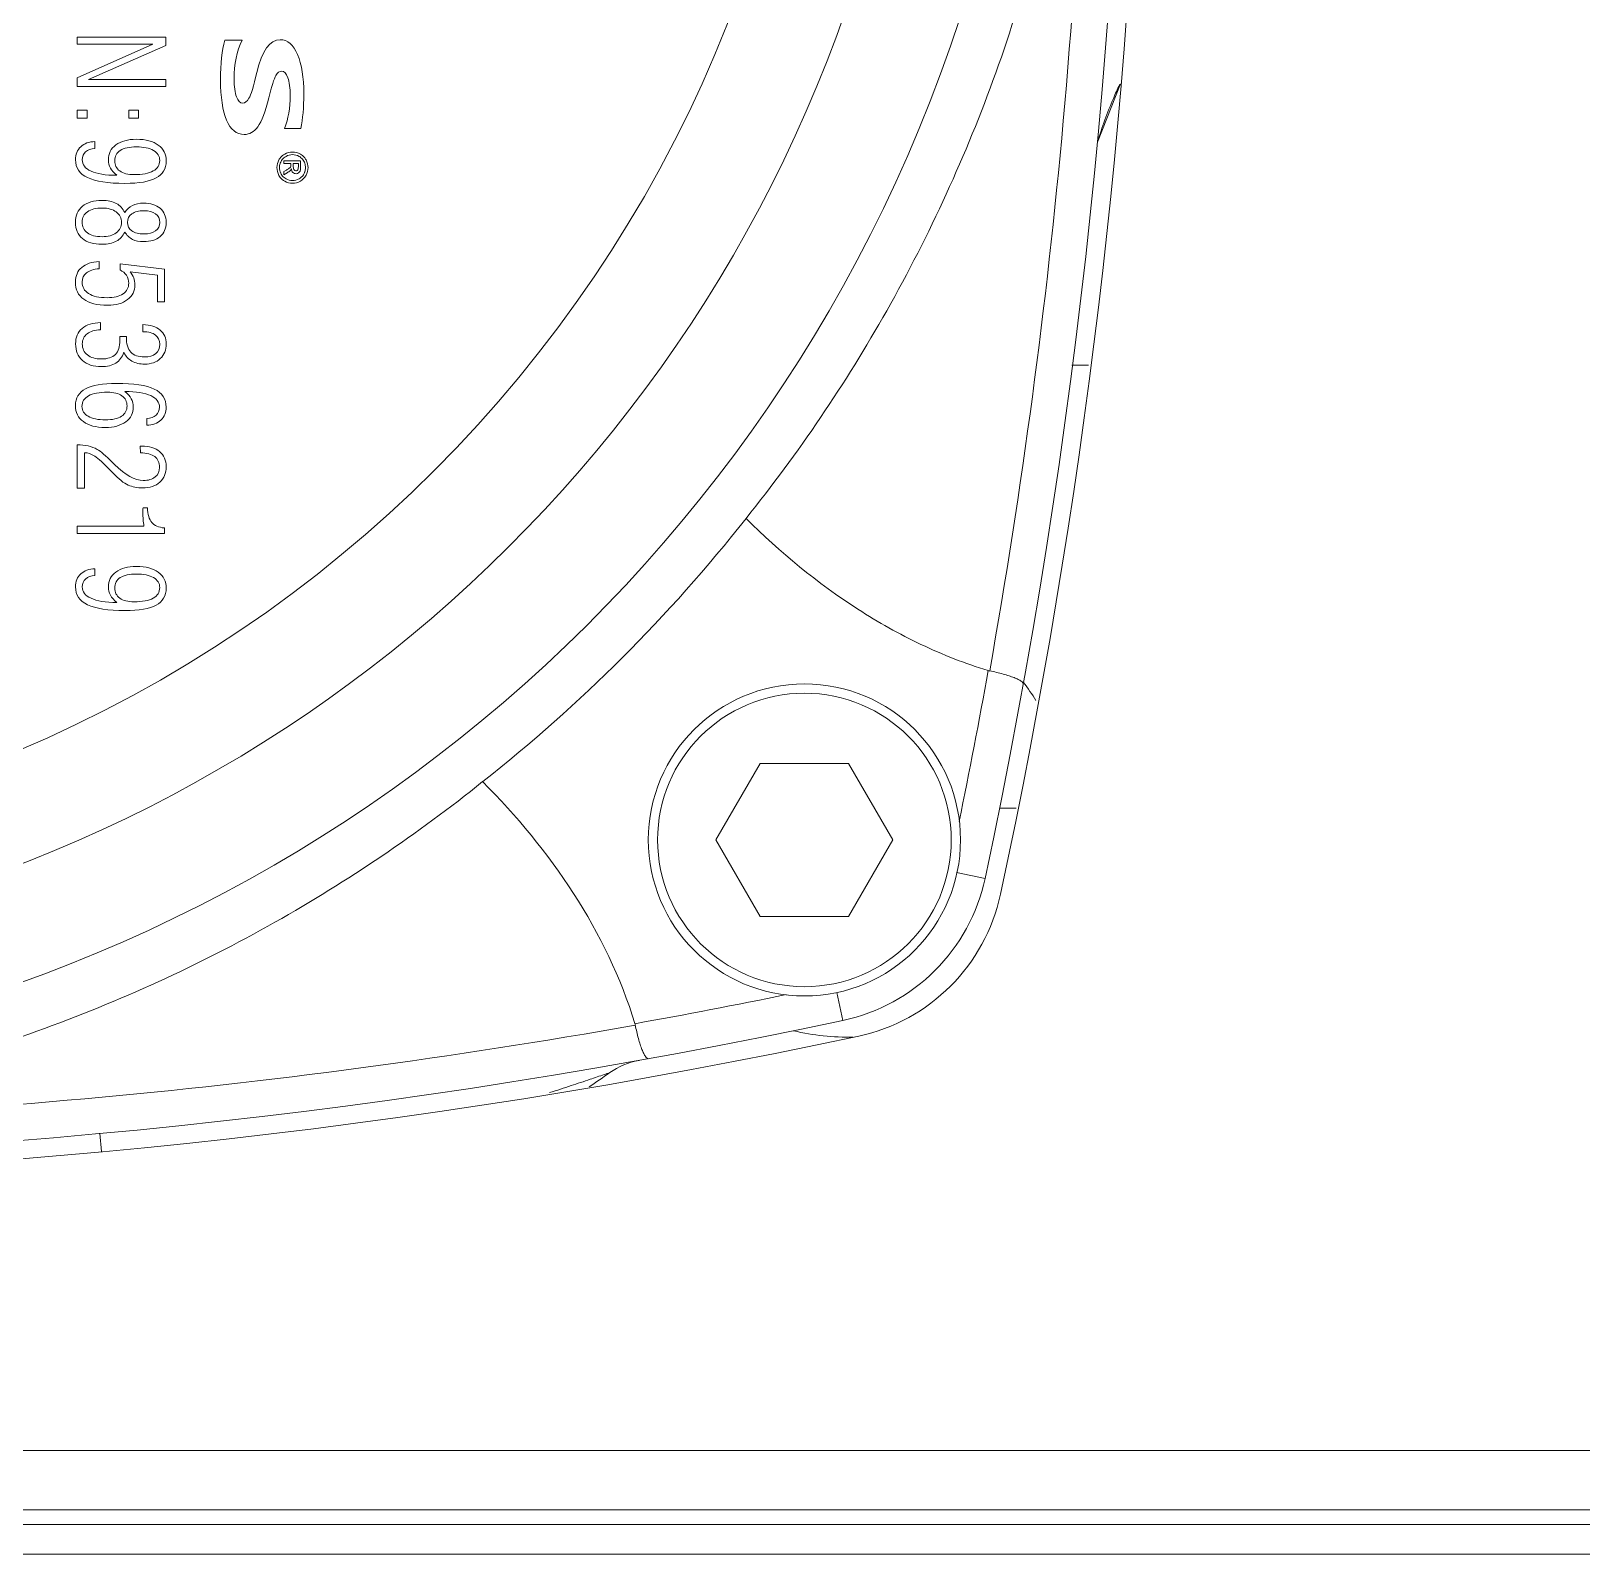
# Model space of a CAD drawing. Header units: millimetres. Extents: x 206 to 1899, y -454 to 296.
# Drawn here: x 628.843 to 631.467, y 49.663 to 52.241 of the extents above; entities that cross this region are included whole.
import ezdxf

# ---------------------------------------------------------------- set-up
doc = ezdxf.new("R2010")
doc.units = ezdxf.units.MM
doc.layers.add('细实线', color=7, linetype='Continuous', lineweight=15)

msp = doc.modelspace()

# ---------------------------------------------------------------- linework, layer by layer
at = {"layer": '细实线', "linetype": 'Continuous', "lineweight": 9}
for p, q in [((628.9211, 52.2304), (628.9211, 52.2185)), ((629.0709, 52.2304), (628.9211, 52.2304)), ((629.0709, 52.2161), (629.0709, 52.2304)), ((629.2002, 52.2253), (629.171, 52.2253)), ((628.9211, 52.2185), (629.0493, 52.2185)), ((628.9211, 52.1617), (629.0493, 52.2185)), ((629.0709, 52.2161), (628.9402, 52.159)), ((628.9211, 52.1617), (628.9211, 52.1471)), ((628.9211, 52.1471), (629.0709, 52.1471)), ((629.0709, 52.159), (628.9402, 52.159)), ((629.0709, 52.1471), (629.0709, 52.159)), ((630.6474, 52.0526), (630.6862, 52.1512)), ((630.6853, 52.1511), (630.6847, 52.15)), ((630.6862, 52.1507), (630.6855, 52.1496)), ((628.9211, 52.1067), (628.9211, 52.0935)), ((628.9378, 52.1067), (628.9211, 52.1067)), ((628.9211, 52.0935), (628.9378, 52.0935)), ((628.9378, 52.0935), (628.9378, 52.1067)), ((629.0082, 52.1067), (629.0082, 52.0935)), ((629.0249, 52.1067), (629.0082, 52.1067)), ((629.0082, 52.0935), (629.0249, 52.0935)), ((629.0249, 52.0935), (629.0249, 52.1067)), ((629.272, 52.0761), (629.2993, 52.0761)), ((628.9511, 52.0421), (628.9511, 52.0537)), ((629.2707, 52.0212), (629.2707, 52.0166)), ((629.2991, 52.0212), (629.2707, 52.0212)), ((629.2707, 52.0166), (629.2828, 52.0166)), ((629.2828, 52.0166), (629.2828, 52.0139)), ((629.2867, 52.011), (629.2867, 52.0166)), ((629.2867, 52.0166), (629.2953, 52.0166)), ((629.2953, 52.0166), (629.2953, 52.0114)), ((629.2991, 52.0114), (629.2991, 52.0212)), ((629.2707, 52.0029), (629.2752, 52.0054)), ((629.2707, 52.0029), (629.2707, 51.9973)), ((629.2763, 52.0008), (629.2707, 51.9973)), ((628.9581, 51.8385), (628.9581, 51.8505)), ((628.9935, 51.8469), (628.9935, 51.8364)), ((628.9935, 51.8469), (629.0687, 51.8379)), ((629.0571, 51.8276), (629.0108, 51.8334)), ((629.0687, 51.7823), (629.0687, 51.8379)), ((629.0571, 51.8276), (629.0571, 51.7823)), ((629.0571, 51.7823), (629.0687, 51.7823)), ((628.9607, 51.7352), (628.9607, 51.7472)), ((629.0323, 51.7438), (629.0323, 51.7318)), ((629.0042, 51.7237), (628.9932, 51.7237)), ((629.0042, 51.7229), (629.0042, 51.7237)), ((630.6042, 51.6752), (630.6321, 51.6752)), ((629.0388, 51.5851), (629.0388, 51.5734)), ((628.9211, 51.5404), (628.9211, 51.467)), ((628.9334, 51.467), (628.9334, 51.527)), ((629.0278, 51.5382), (629.0279, 51.5268)), ((629.0301, 51.5382), (629.0278, 51.5382)), ((628.9806, 51.5107), (628.9844, 51.507)), ((628.9211, 51.467), (628.9334, 51.467)), ((629.04, 51.4337), (629.0324, 51.4337)), ((629.034, 51.4025), (628.9211, 51.4024)), ((628.9211, 51.4024), (628.9211, 51.3901)), ((628.9211, 51.3901), (629.0687, 51.3901)), ((629.0687, 51.3901), (629.0687, 51.3996)), ((628.9511, 51.319), (628.9511, 51.3306)), ((630.0766, 51.0011), (630.0017, 50.8715)), ((630.0766, 51.0011), (630.2263, 51.0011)), ((630.3012, 50.8715), (630.2263, 51.0011)), ((630.5099, 50.9252), (630.4817, 50.9252)), ((630.0017, 50.8715), (630.0766, 50.7418)), ((630.2263, 50.7418), (630.3012, 50.8715)), ((630.4571, 50.8064), (630.4091, 50.8166)), ((630.2263, 50.7418), (630.0766, 50.7418)), ((630.2165, 50.5658), (630.2064, 50.6134)), ((628.9621, 50.3439), (628.9592, 50.3745)), ((637.0102, 49.8377), (622.5789, 49.8377)), ((622.5289, 49.7377), (637.0602, 49.7377)), ((622.5039, 49.7127), (637.0852, 49.7127)), ((593.6477, 49.6627), (668.7977, 49.6627))]:
    msp.add_line(p, q, dxfattribs=at)
for centre, radius in [((627.9602, 53.0627), 2.2138), ((630.1515, 50.8715), 0.2641), ((630.1515, 50.8715), 0.2484)]:
    msp.add_circle(centre, radius, dxfattribs=at)
for centre, radius, start, end in [((619.8556, 53.0627), 10.839, 347.985, 12.015), ((627.9602, 53.0627), 2.5816, 132.7355, 47.2645), ((627.9602, 53.0627), 2.3942, 132.7355, 47.2645), ((619.8556, 53.0627), 10.8702, 347.875, 9.09745), ((629.2852, 52.01), 0.0217, 142.9435, 151.0128), ((629.2886, 52.011), 0.0255, 204.3236, 208.93), ((629.2397, 52.0683), 0.0722, 299.4314, 300.7296), ((629.2352, 52.0656), 0.0767, 302.3738, 303.6029), ((629.2918, 52.0064), 0.00691, 316.2979, 328.743), ((629.2869, 52.0081), 0.0199, 309.8877, 317.7442), ((629.2869, 52.008), 0.0199, 317.7612, 322.4429), ((629.2862, 52.0086), 0.0208, 322.5003, 331.9102), ((629.2816, 52.0112), 0.0261, 331.6288, 336.959), ((629.2834, 52.0104), 0.024, 336.9878, 340.6875), ((629.0316, 51.5393), 0.0719, 259.6793, 270.077), ((629.1807, 51.4252), 0.1485, 184.3841, 188.8235), ((627.9602, 53.0627), 2.6629, 308.2048, 321.7952), ((619.8556, 53.0627), 10.7765, 348.43609, 349.82034), ((630.4696, 51.1817), 0.0247, 252.9753, 259.2591), ((630.2227, 50.9127), 0.375, 31.2618, 36.9721), ((630.1515, 50.8715), 0.3125, 282.015, 347.985), ((630.1778, 50.8451), 0.3125, 282.125, 347.875), ((627.9602, 61.1673), 10.7765, 280.17966, 281.56528), ((627.9602, 61.1673), 10.839, 257.985, 282.015), ((629.8412, 50.5533), 0.0247, 10.7422, 17.0259), ((630.2227, 50.9127), 0.375, 256.2101, 271.7659), ((627.9602, 61.1673), 10.8702, 257.875, 282.125), ((629.8939, 50.3752), 0.125, 100.1583, 124.9825), ((627.9602, 53.1386), 3.2478, 304.2313, 304.9825)]:
    msp.add_arc(centre, radius, start, end, dxfattribs=at)
for points, knots in [([(630.465, 54.968), (630.5197, 54.6596), (630.6046, 54.0262), (630.648, 53.0627), (630.6046, 52.0992), (630.5197, 51.4658), (630.465, 51.1575)], [0, 0, 0, 0, 0.245354, 0.500004, 0.754655, 1, 1, 1, 1]), ([(630.6308, 53.0627), (630.6308, 52.9105), (630.6044, 52.6067), (630.4884, 52.1688), (630.3043, 51.7668), (630.1413, 51.5261), (630.0527, 51.4158)], [0, 0, 0, 0, 0.257052, 0.511781, 0.761073, 1, 1, 1, 1]), ([(630.6847, 52.15), (630.6811, 52.1423), (630.6668, 52.1107), (630.6551, 52.078), (630.6474, 52.053)], [0, 0, 0, 0, 0.245391, 1, 1, 1, 1]), ([(629.0534, 51.7262), (629.0485, 51.7299), (629.0416, 51.7318), (629.0325, 51.7318), (629.0323, 51.7318)], [0, 0, 0, 0, 0.978096, 1, 1, 1, 1]), ([(630.0527, 51.4158), (630.1104, 51.3585), (630.2053, 51.2799), (630.3474, 51.2), (630.4235, 51.1701), (630.4624, 51.1581)], [0, 0, 0, 0, 0.499734, 0.749889, 1, 1, 1, 1]), ([(630.5217, 51.1349), (630.5219, 51.1358), (630.521, 51.138), (630.5178, 51.1406), (630.5127, 51.1435), (630.5059, 51.1465), (630.4974, 51.1495), (630.4837, 51.1536), (630.4727, 51.1561), (630.465, 51.1575)], [0, 0, 0, 0, 0.040433, 0.103914, 0.196159, 0.316638, 0.462256, 0.628595, 1, 1, 1, 1]), ([(626.3133, 50.9702), (626.4236, 50.8816), (626.6643, 50.7186), (627.0662, 50.5346), (627.5042, 50.4185), (627.9601, 50.3789), (628.4161, 50.4185), (628.8541, 50.5346), (629.2561, 50.7186), (629.4968, 50.8816), (629.6071, 50.9702)], [0, 0, 0, 0, 0.119453, 0.244093, 0.371466, 0.499989, 0.628515, 0.755891, 0.880538, 1, 1, 1, 1]), ([(629.8648, 50.5605), (629.841, 50.6382), (629.7689, 50.7866), (629.6644, 50.9125), (629.6071, 50.9702)], [0, 0, 0, 0, 0.499717, 1, 1, 1, 1]), ([(629.8654, 50.5579), (629.5571, 50.5032), (628.9236, 50.4183), (627.9602, 50.3749), (626.9967, 50.4183), (626.3633, 50.5032), (626.0549, 50.5579)], [0, 0, 0, 0, 0.245354, 0.500004, 0.754655, 1, 1, 1, 1]), ([(629.8654, 50.5579), (629.8669, 50.5502), (629.8693, 50.5393), (629.8734, 50.5256), (629.8764, 50.517), (629.8794, 50.5102), (629.8823, 50.5052), (629.8849, 50.502), (629.8871, 50.501), (629.888, 50.5012)], [0, 0, 0, 0, 0.371411, 0.537743, 0.683356, 0.803833, 0.896081, 0.959565, 1, 1, 1, 1]), ([(629.7204, 50.4437), (629.7326, 50.4476), (629.7555, 50.4551), (629.7862, 50.4654), (629.808, 50.4727), (629.819, 50.4766), (629.8222, 50.4776)], [0, 0, 0, 0, 0.357298, 0.672595, 0.906774, 1, 1, 1, 1])]:
    msp.add_open_spline(points, degree=3, knots=knots, dxfattribs=at)
for points in [[(629.1635, 52.1585), (629.1635, 52.1857), (629.166, 52.2079), (629.171, 52.2253)], [(629.2002, 52.2253), (629.1911, 52.2062), (629.1866, 52.1845), (629.1866, 52.1602)], [(629.225, 52.1707), (629.234, 52.2077), (629.2472, 52.2262), (629.2644, 52.2262)], [(629.2644, 52.2262), (629.2771, 52.2262), (629.287, 52.2178), (629.294, 52.201)], [(629.294, 52.201), (629.301, 52.1842), (629.3045, 52.162), (629.3045, 52.1344)], [(629.2669, 52.173), (629.2634, 52.173), (629.2601, 52.1704), (629.2572, 52.1653)], [(629.2774, 52.1618), (629.2748, 52.1692), (629.2713, 52.173), (629.2669, 52.173)], [(629.1738, 52.0899), (629.1669, 52.106), (629.1635, 52.1289), (629.1635, 52.1585)], [(629.1866, 52.1602), (629.1866, 52.1465), (629.1879, 52.1362), (629.1906, 52.1292)], [(629.2116, 52.1271), (629.2149, 52.1325), (629.2194, 52.1471), (629.225, 52.1707)], [(629.2572, 52.1653), (629.2542, 52.1602), (629.2502, 52.1476), (629.2452, 52.1275)], [(629.2814, 52.1319), (629.2814, 52.1444), (629.28, 52.1543), (629.2774, 52.1618)], [(629.1906, 52.1292), (629.1934, 52.1223), (629.1968, 52.1188), (629.2012, 52.1188)], [(629.2012, 52.1188), (629.2049, 52.1188), (629.2083, 52.1215), (629.2116, 52.1271)], [(629.2452, 52.1275), (629.2393, 52.1039), (629.2332, 52.0878), (629.2267, 52.0789)], [(629.272, 52.0761), (629.2782, 52.092), (629.2814, 52.1106), (629.2814, 52.1319)], [(629.3045, 52.1344), (629.3045, 52.1113), (629.3028, 52.0919), (629.2993, 52.0761)], [(629.2037, 52.0657), (629.1906, 52.0657), (629.1806, 52.0738), (629.1738, 52.0899)], [(629.2267, 52.0789), (629.2203, 52.0701), (629.2126, 52.0657), (629.2037, 52.0657)], [(628.9183, 52.023), (628.9183, 52.0321), (628.9212, 52.0394), (628.9272, 52.045)], [(628.9272, 52.045), (628.9331, 52.0505), (628.9411, 52.0534), (628.9511, 52.0537)], [(628.9511, 52.0421), (628.9444, 52.0417), (628.9391, 52.0397), (628.9353, 52.0363)], [(628.9738, 52.0227), (628.9738, 52.0333), (628.978, 52.0417), (628.9866, 52.0481)], [(628.9866, 52.0481), (628.9952, 52.0544), (629.0067, 52.0576), (629.0213, 52.0576)], [(629.0211, 52.0447), (629.0092, 52.0447), (629.0001, 52.0427), (628.9939, 52.0386)], [(629.0503, 52.0386), (629.0434, 52.0427), (629.0337, 52.0447), (629.0211, 52.0447)], [(629.0213, 52.0576), (629.0371, 52.0576), (629.0495, 52.0543), (629.0583, 52.0478)], [(629.0583, 52.0478), (629.0671, 52.0412), (629.0716, 52.0322), (629.0716, 52.0207)], [(628.9385, 51.9926), (628.925, 51.9991), (628.9183, 52.0092), (628.9183, 52.023)], [(628.9353, 52.0363), (628.9314, 52.0329), (628.9295, 52.0285), (628.9295, 52.023)], [(628.9295, 52.023), (628.9295, 52.0145), (628.9345, 52.0081), (628.9445, 52.0035)], [(628.9772, 52.0088), (628.9749, 52.0131), (628.9738, 52.0177), (628.9738, 52.0227)], [(628.9939, 52.0386), (628.9876, 52.0346), (628.9845, 52.0287), (628.9845, 52.0211)], [(628.9845, 52.0211), (628.9845, 52.0138), (628.9873, 52.0081), (628.9931, 52.0039)], [(629.0495, 52.0039), (629.057, 52.008), (629.0607, 52.0139), (629.0607, 52.0217)], [(629.0607, 52.0217), (629.0607, 52.029), (629.0572, 52.0346), (629.0503, 52.0386)], [(629.0716, 52.0207), (629.0716, 52.0078), (629.0659, 51.9982), (629.0546, 51.9921)], [(629.2589, 52.0096), (629.2589, 52.0142), (629.2601, 52.0186), (629.2624, 52.0227)], [(629.2624, 52.0227), (629.2632, 52.0242), (629.2641, 52.0255), (629.2652, 52.0268)], [(629.2646, 52.0169), (629.2637, 52.0146), (629.2633, 52.0121), (629.2633, 52.0096)], [(629.2662, 52.0206), (629.2656, 52.0194), (629.265, 52.0182), (629.2646, 52.0169)], [(629.2652, 52.0268), (629.2671, 52.0291), (629.2694, 52.031), (629.2722, 52.0325)], [(629.2744, 52.0287), (629.2718, 52.0273), (629.2696, 52.0254), (629.2679, 52.0231)], [(629.2722, 52.0325), (629.2764, 52.0349), (629.2808, 52.036), (629.2853, 52.036)], [(629.2853, 52.0316), (629.2815, 52.0316), (629.2779, 52.0307), (629.2744, 52.0287)], [(629.2818, 52.0102), (629.2825, 52.0111), (629.2828, 52.0123), (629.2828, 52.0139)], [(629.2853, 52.036), (629.2899, 52.036), (629.2943, 52.0348), (629.2986, 52.0325)], [(629.2964, 52.0287), (629.2928, 52.0307), (629.2892, 52.0316), (629.2853, 52.0316)], [(629.2996, 52.0264), (629.2986, 52.0273), (629.2975, 52.028), (629.2964, 52.0287)], [(629.2986, 52.0325), (629.3011, 52.031), (629.3033, 52.0293), (629.3052, 52.0272)], [(629.3045, 52.0204), (629.3032, 52.0228), (629.3016, 52.0248), (629.2996, 52.0264)], [(629.3061, 52.0169), (629.3057, 52.0181), (629.3051, 52.0193), (629.3045, 52.0204)], [(629.3052, 52.0272), (629.3064, 52.0258), (629.3074, 52.0243), (629.3083, 52.0226)], [(629.3074, 52.0096), (629.3074, 52.0121), (629.3069, 52.0145), (629.3061, 52.0169)], [(629.3083, 52.0226), (629.3106, 52.0184), (629.3117, 52.014), (629.3117, 52.0096)], [(629.0019, 51.9829), (628.9731, 51.9829), (628.952, 51.9862), (628.9385, 51.9926)], [(628.9445, 52.0035), (628.9545, 51.9991), (628.969, 51.9967), (628.988, 51.9966)], [(628.988, 51.9966), (628.9831, 52.0005), (628.9796, 52.0046), (628.9772, 52.0088)], [(628.9931, 52.0039), (628.9989, 51.9998), (629.007, 51.9977), (629.0173, 51.9977)], [(629.0546, 51.9921), (629.0433, 51.986), (629.0258, 51.9829), (629.0019, 51.9829)], [(629.0173, 51.9977), (629.0313, 51.9977), (629.0421, 51.9998), (629.0495, 52.0039)], [(629.2624, 51.9965), (629.2601, 52.0006), (629.2589, 52.005), (629.2589, 52.0096)], [(629.2647, 51.993), (629.2639, 51.9941), (629.2631, 51.9952), (629.2624, 51.9965)], [(629.2633, 52.0096), (629.2633, 52.0065), (629.264, 52.0034), (629.2653, 52.0005)], [(629.2722, 51.9867), (629.2692, 51.9883), (629.2667, 51.9904), (629.2647, 51.993)], [(629.2662, 51.9986), (629.2675, 51.9963), (629.2692, 51.9943), (629.2711, 51.9927)], [(629.2711, 51.9927), (629.2721, 51.9919), (629.2732, 51.9911), (629.2744, 51.9905)], [(629.2744, 51.9905), (629.2779, 51.9886), (629.2815, 51.9876), (629.2853, 51.9876)], [(629.2766, 52.0063), (629.2793, 52.0079), (629.2811, 52.0092), (629.2818, 52.0102)], [(629.2819, 52.005), (629.281, 52.0041), (629.2796, 52.003), (629.2777, 52.0017)], [(629.2834, 52.0074), (629.283, 52.0064), (629.2825, 52.0056), (629.2819, 52.005)], [(629.286, 52.0015), (629.2845, 52.003), (629.2836, 52.005), (629.2834, 52.0074)], [(629.2853, 51.9876), (629.2892, 51.9876), (629.2928, 51.9886), (629.2964, 51.9905)], [(629.2914, 51.9993), (629.2894, 51.9993), (629.2876, 52), (629.286, 52.0015)], [(629.2867, 52.011), (629.2867, 52.0084), (629.2871, 52.0066), (629.2879, 52.0056)], [(629.2879, 52.0056), (629.2887, 52.0046), (629.2897, 52.0041), (629.291, 52.0041)], [(629.291, 52.0041), (629.2919, 52.0041), (629.2926, 52.0044), (629.2933, 52.0048)], [(629.2956, 52.0006), (629.2943, 51.9997), (629.2929, 51.9993), (629.2914, 51.9993)], [(629.2933, 52.0048), (629.294, 52.0053), (629.2945, 52.006), (629.2948, 52.0068)], [(629.2948, 52.0068), (629.2951, 52.0076), (629.2953, 52.0092), (629.2953, 52.0114)], [(629.2968, 52.0016), (629.2964, 52.0012), (629.296, 52.0009), (629.2956, 52.0006)], [(629.2964, 51.9905), (629.2975, 51.9912), (629.2986, 51.992), (629.2996, 51.9928)], [(629.2983, 52.0042), (629.2982, 52.0037), (629.298, 52.0032), (629.2977, 52.0028)], [(629.2991, 52.0087), (629.299, 52.0067), (629.2987, 52.0052), (629.2983, 52.0042)], [(629.3083, 51.9966), (629.3061, 51.9924), (629.3028, 51.9891), (629.2986, 51.9868)], [(629.2991, 52.0114), (629.2991, 52.0104), (629.2991, 52.0095), (629.2991, 52.0087)], [(629.3061, 52.0024), (629.3069, 52.0048), (629.3074, 52.0072), (629.3074, 52.0096)], [(629.3117, 52.0096), (629.3117, 52.0052), (629.3106, 52.0009), (629.3083, 51.9966)], [(629.2853, 51.9832), (629.2808, 51.9832), (629.2764, 51.9844), (629.2722, 51.9867)], [(629.2986, 51.9868), (629.2943, 51.9844), (629.2899, 51.9832), (629.2853, 51.9832)], [(628.9181, 51.9168), (628.9181, 51.9286), (628.922, 51.9377), (628.9299, 51.9442)], [(628.9385, 51.9348), (628.9324, 51.9306), (628.9294, 51.9248), (628.9294, 51.9176)], [(628.9299, 51.9442), (628.9378, 51.9508), (628.9489, 51.9541), (628.9631, 51.9541)], [(628.9633, 51.9412), (628.9528, 51.9412), (628.9446, 51.9391), (628.9385, 51.9348)], [(628.9631, 51.9541), (628.9728, 51.9541), (628.9808, 51.9523), (628.9872, 51.9489)], [(628.987, 51.9345), (628.9811, 51.939), (628.9732, 51.9412), (628.9633, 51.9412)], [(628.9872, 51.9489), (628.9936, 51.9454), (628.9983, 51.9402), (629.0014, 51.9334)], [(629.0014, 51.9334), (629.0048, 51.9387), (629.0092, 51.9428), (629.0144, 51.9454)], [(629.034, 51.9366), (629.0253, 51.9366), (629.0184, 51.9348), (629.0136, 51.9314)], [(629.0144, 51.9454), (629.0196, 51.9481), (629.0259, 51.9494), (629.0332, 51.9494)], [(629.0332, 51.9494), (629.0451, 51.9494), (629.0545, 51.9465), (629.0613, 51.9407)], [(629.0536, 51.9314), (629.0489, 51.9348), (629.0423, 51.9366), (629.034, 51.9366)], [(629.0613, 51.9407), (629.0681, 51.9349), (629.0716, 51.927), (629.0716, 51.9168)], [(628.9299, 51.8895), (628.922, 51.896), (628.9181, 51.9051), (628.9181, 51.9168)], [(628.9294, 51.9176), (628.9294, 51.9097), (628.9323, 51.9036), (628.9382, 51.8992)], [(628.9959, 51.9168), (628.9959, 51.9242), (628.993, 51.93), (628.987, 51.9345)], [(628.987, 51.8993), (628.9929, 51.9037), (628.9959, 51.9096), (628.9959, 51.9168)], [(629.0136, 51.9314), (629.0086, 51.9279), (629.0062, 51.923), (629.0062, 51.9169)], [(629.0062, 51.9169), (629.0062, 51.9107), (629.0086, 51.9059), (629.0135, 51.9025)], [(629.0607, 51.9169), (629.0607, 51.923), (629.0583, 51.9279), (629.0536, 51.9314)], [(629.0537, 51.9024), (629.0583, 51.9058), (629.0607, 51.9107), (629.0607, 51.9169)], [(629.0716, 51.9168), (629.0716, 51.9066), (629.0681, 51.8986), (629.0613, 51.8929)], [(628.9631, 51.8798), (628.9489, 51.8798), (628.9378, 51.883), (628.9299, 51.8895)], [(628.9382, 51.8992), (628.9441, 51.8949), (628.9524, 51.8927), (628.9631, 51.8927)], [(628.9631, 51.8927), (628.9731, 51.8927), (628.981, 51.8949), (628.987, 51.8993)], [(628.9872, 51.885), (628.9808, 51.8816), (628.9728, 51.8798), (628.9631, 51.8798)], [(629.0014, 51.9006), (628.9983, 51.8937), (628.9936, 51.8885), (628.9872, 51.885)], [(629.0146, 51.8882), (629.0094, 51.8909), (629.0049, 51.895), (629.0014, 51.9006)], [(629.0135, 51.9025), (629.0184, 51.899), (629.0252, 51.8973), (629.034, 51.8973)], [(629.0332, 51.8843), (629.026, 51.8843), (629.0198, 51.8856), (629.0146, 51.8882)], [(629.0613, 51.8929), (629.0545, 51.8871), (629.0451, 51.8843), (629.0332, 51.8843)], [(629.034, 51.8973), (629.0424, 51.8973), (629.049, 51.899), (629.0537, 51.9024)], [(628.9181, 51.8159), (628.9181, 51.8264), (628.9216, 51.8346), (628.9287, 51.8407)], [(628.9287, 51.8407), (628.9357, 51.8468), (628.9455, 51.8501), (628.9581, 51.8505)], [(628.9366, 51.8315), (628.9317, 51.8277), (628.9294, 51.8225), (628.9294, 51.8159)], [(628.9581, 51.8385), (628.9486, 51.8376), (628.9414, 51.8352), (628.9366, 51.8315)], [(629.0044, 51.8273), (629.0018, 51.8311), (628.9982, 51.8342), (628.9935, 51.8364)], [(629.0108, 51.8334), (629.0134, 51.83), (629.0154, 51.8264), (629.0167, 51.8228)], [(628.932, 51.7868), (628.9227, 51.7934), (628.9181, 51.8032), (628.9181, 51.8159)], [(628.9294, 51.8159), (628.9294, 51.8075), (628.933, 51.801), (628.9404, 51.7964)], [(628.9986, 51.7959), (629.005, 51.8003), (629.0082, 51.8063), (629.0082, 51.8139)], [(629.0082, 51.8139), (629.0082, 51.8189), (629.0069, 51.8233), (629.0044, 51.8273)], [(629.0186, 51.8112), (629.0186, 51.8007), (629.0145, 51.7923), (629.0063, 51.7861)], [(629.0167, 51.8228), (629.018, 51.8192), (629.0186, 51.8153), (629.0186, 51.8112)], [(628.9726, 51.7767), (628.9549, 51.7767), (628.9413, 51.7801), (628.932, 51.7868)], [(628.9404, 51.7964), (628.9478, 51.7917), (628.9583, 51.7894), (628.9718, 51.7894)], [(628.9718, 51.7894), (628.9832, 51.7894), (628.9922, 51.7916), (628.9986, 51.7959)], [(629.0063, 51.7861), (628.998, 51.7798), (628.9868, 51.7767), (628.9726, 51.7767)], [(628.9183, 51.7112), (628.9183, 51.7224), (628.922, 51.7312), (628.9295, 51.7375)], [(628.9295, 51.7375), (628.937, 51.7439), (628.9474, 51.7471), (628.9607, 51.7472)], [(628.9379, 51.7285), (628.9325, 51.7243), (628.9297, 51.7184), (628.9297, 51.7111)], [(628.9607, 51.7352), (628.951, 51.735), (628.9434, 51.7328), (628.9379, 51.7285)], [(629.0323, 51.7438), (629.0448, 51.7435), (629.0545, 51.7405), (629.0614, 51.7347)], [(629.0607, 51.7106), (629.0607, 51.7173), (629.0583, 51.7225), (629.0534, 51.7262)], [(629.0614, 51.7347), (629.0683, 51.729), (629.0717, 51.7211), (629.0717, 51.7111)], [(628.9299, 51.6831), (628.9222, 51.6899), (628.9183, 51.6993), (628.9183, 51.7112)], [(628.9297, 51.7111), (628.9297, 51.7034), (628.9326, 51.6972), (628.9384, 51.6926)], [(628.9856, 51.6934), (628.9907, 51.6985), (628.9933, 51.7066), (628.9933, 51.7174)], [(628.9933, 51.7213), (628.9932, 51.7222), (628.9932, 51.723), (628.9932, 51.7237)], [(628.9933, 51.7213), (628.9933, 51.7204), (628.9933, 51.7191), (628.9933, 51.7174)], [(629.0042, 51.7229), (629.0042, 51.7113), (629.0066, 51.7027), (629.0116, 51.6973)], [(629.054, 51.6948), (629.0584, 51.6986), (629.0607, 51.7039), (629.0607, 51.7106)], [(629.0717, 51.7111), (629.0717, 51.7007), (629.0684, 51.6925), (629.0617, 51.6863)], [(628.962, 51.6728), (628.9484, 51.6728), (628.9378, 51.6762), (628.9299, 51.6831)], [(628.9384, 51.6926), (628.9442, 51.688), (628.9519, 51.6857), (628.9616, 51.6857)], [(628.9616, 51.6857), (628.9725, 51.6857), (628.9805, 51.6883), (628.9856, 51.6934)], [(628.9864, 51.6787), (628.9802, 51.6748), (628.972, 51.6728), (628.962, 51.6728)], [(628.9999, 51.697), (628.9972, 51.6887), (628.9926, 51.6827), (628.9864, 51.6787)], [(629.0136, 51.6821), (629.0077, 51.6855), (629.0031, 51.6904), (628.9999, 51.697)], [(629.0116, 51.6973), (629.0166, 51.6918), (629.0244, 51.6891), (629.0351, 51.6891)], [(629.0351, 51.677), (629.0268, 51.677), (629.0196, 51.6787), (629.0136, 51.6821)], [(629.0351, 51.6891), (629.0432, 51.6891), (629.0495, 51.691), (629.054, 51.6948)], [(629.0617, 51.6863), (629.055, 51.6801), (629.0462, 51.677), (629.0351, 51.677)], [(628.9181, 51.6067), (628.9181, 51.6196), (628.9237, 51.6291), (628.9351, 51.6352)], [(628.9403, 51.6233), (628.9329, 51.6192), (628.9291, 51.6132), (628.9291, 51.6055)], [(628.9351, 51.6352), (628.9464, 51.6413), (628.964, 51.6444), (628.9879, 51.6444)], [(628.9725, 51.6295), (628.9585, 51.6295), (628.9478, 51.6274), (628.9403, 51.6233)], [(628.9967, 51.6233), (628.9909, 51.6274), (628.9828, 51.6295), (628.9725, 51.6295)], [(628.9879, 51.6444), (629.0168, 51.6444), (629.0379, 51.6411), (629.0514, 51.6347)], [(629.0054, 51.6062), (629.0054, 51.6134), (629.0025, 51.6191), (628.9967, 51.6233)], [(629.0019, 51.6307), (629.0067, 51.6268), (629.0102, 51.6226), (629.0126, 51.6184)], [(629.0454, 51.6236), (629.0355, 51.6281), (629.021, 51.6305), (629.0019, 51.6307)], [(629.0603, 51.6041), (629.0603, 51.6126), (629.0553, 51.6191), (629.0454, 51.6236)], [(629.0514, 51.6347), (629.0648, 51.6282), (629.0716, 51.6181), (629.0716, 51.6043)], [(628.9315, 51.5796), (628.9225, 51.5861), (628.9181, 51.5952), (628.9181, 51.6067)], [(628.9291, 51.6055), (628.9291, 51.5983), (628.9326, 51.5927), (628.9395, 51.5886)], [(628.996, 51.5886), (629.0022, 51.5927), (629.0054, 51.5985), (629.0054, 51.6062)], [(629.016, 51.6045), (629.016, 51.594), (629.0118, 51.5856), (629.0032, 51.5792)], [(629.0126, 51.6184), (629.0149, 51.6141), (629.016, 51.6095), (629.016, 51.6045)], [(629.0545, 51.5907), (629.0584, 51.5942), (629.0603, 51.5986), (629.0603, 51.6041)], [(629.0716, 51.6043), (629.0716, 51.5952), (629.0686, 51.5878), (629.0626, 51.5822)], [(628.9685, 51.5697), (628.9528, 51.5697), (628.9404, 51.573), (628.9315, 51.5796)], [(628.9395, 51.5886), (628.9464, 51.5846), (628.9562, 51.5826), (628.9687, 51.5826)], [(629.0032, 51.5792), (628.9947, 51.5729), (628.9831, 51.5697), (628.9685, 51.5697)], [(628.9687, 51.5826), (628.9807, 51.5826), (628.9897, 51.5846), (628.996, 51.5886)], [(629.0388, 51.5851), (629.0454, 51.5854), (629.0507, 51.5874), (629.0545, 51.5907)], [(629.0626, 51.5822), (629.0567, 51.5766), (629.0487, 51.5736), (629.0388, 51.5734)], [(628.9211, 51.5404), (628.9279, 51.5404), (628.9341, 51.5397), (628.9396, 51.5384)], [(628.9509, 51.5211), (628.9449, 51.525), (628.9391, 51.5269), (628.9334, 51.527)], [(628.9396, 51.5384), (628.9452, 51.5371), (628.9503, 51.5352), (628.9549, 51.5326)], [(628.9773, 51.497), (628.9657, 51.5092), (628.9569, 51.5173), (628.9509, 51.5211)], [(628.9549, 51.5326), (628.9607, 51.5295), (628.9693, 51.5221), (628.9806, 51.5107)], [(629.0522, 51.5204), (629.0468, 51.5245), (629.0387, 51.5266), (629.0279, 51.5268)], [(629.0301, 51.5382), (629.0429, 51.5382), (629.053, 51.5351), (629.0605, 51.5289)], [(629.0603, 51.5022), (629.0603, 51.5103), (629.0576, 51.5163), (629.0522, 51.5204)], [(629.0605, 51.5289), (629.0679, 51.5227), (629.0716, 51.5142), (629.0716, 51.5035)], [(628.9811, 51.4932), (628.9794, 51.4949), (628.9782, 51.4962), (628.9773, 51.497)], [(629.0074, 51.4721), (628.9999, 51.4753), (628.9912, 51.4824), (628.9811, 51.4932)], [(628.9844, 51.507), (629.0024, 51.489), (629.0185, 51.4799), (629.0328, 51.4799)], [(629.0529, 51.4859), (629.0578, 51.49), (629.0603, 51.4954), (629.0603, 51.5022)], [(629.0716, 51.5035), (629.0716, 51.4923), (629.068, 51.4836), (629.0609, 51.4771)], [(629.0187, 51.4686), (629.0146, 51.4694), (629.0108, 51.4706), (629.0074, 51.4721)], [(629.0609, 51.4771), (629.0537, 51.4707), (629.044, 51.4674), (629.0317, 51.4674)], [(629.0328, 51.4799), (629.0412, 51.4799), (629.0479, 51.4819), (629.0529, 51.4859)], [(629.0321, 51.4257), (629.0321, 51.4278), (629.0321, 51.4295), (629.0322, 51.4306)], [(629.0327, 51.4139), (629.0324, 51.4177), (629.0322, 51.4216), (629.0321, 51.4257)], [(629.0322, 51.4306), (629.0322, 51.4316), (629.0323, 51.4327), (629.0324, 51.4337)], [(629.04, 51.4337), (629.0404, 51.4224), (629.0428, 51.4142), (629.0472, 51.409)], [(629.0472, 51.409), (629.0515, 51.4038), (629.0587, 51.4007), (629.0687, 51.3996)], [(628.9866, 51.325), (628.9952, 51.3313), (629.0067, 51.3345), (629.0213, 51.3345)], [(629.0213, 51.3345), (629.0371, 51.3345), (629.0495, 51.3312), (629.0583, 51.3247)], [(628.9183, 51.2999), (628.9183, 51.309), (628.9212, 51.3164), (628.9272, 51.3219)], [(628.9272, 51.3219), (628.9331, 51.3274), (628.9411, 51.3304), (628.9511, 51.3306)], [(628.9353, 51.3132), (628.9314, 51.3098), (628.9295, 51.3054), (628.9295, 51.2999)], [(628.9511, 51.319), (628.9444, 51.3186), (628.9391, 51.3167), (628.9353, 51.3132)], [(628.9738, 51.2996), (628.9738, 51.3102), (628.978, 51.3186), (628.9866, 51.325)], [(628.9939, 51.3156), (628.9876, 51.3115), (628.9845, 51.3057), (628.9845, 51.298)], [(629.0211, 51.3216), (629.0092, 51.3216), (629.0001, 51.3196), (628.9939, 51.3156)], [(629.0503, 51.3156), (629.0434, 51.3196), (629.0337, 51.3216), (629.0211, 51.3216)], [(629.0607, 51.2986), (629.0607, 51.3059), (629.0572, 51.3115), (629.0503, 51.3156)], [(629.0583, 51.3247), (629.0671, 51.3182), (629.0716, 51.3091), (629.0716, 51.2977)], [(628.9385, 51.2696), (628.925, 51.276), (628.9183, 51.2862), (628.9183, 51.2999)], [(628.9295, 51.2999), (628.9295, 51.2914), (628.9345, 51.285), (628.9445, 51.2805)], [(628.9445, 51.2805), (628.9545, 51.276), (628.969, 51.2736), (628.988, 51.2735)], [(628.9772, 51.2857), (628.9749, 51.29), (628.9738, 51.2946), (628.9738, 51.2996)], [(628.988, 51.2735), (628.9831, 51.2774), (628.9796, 51.2815), (628.9772, 51.2857)], [(628.9845, 51.298), (628.9845, 51.2907), (628.9873, 51.285), (628.9931, 51.2808)], [(628.9931, 51.2808), (628.9989, 51.2767), (629.007, 51.2746), (629.0173, 51.2746)], [(629.0173, 51.2746), (629.0313, 51.2746), (629.0421, 51.2767), (629.0495, 51.2808)], [(629.0495, 51.2808), (629.057, 51.2849), (629.0607, 51.2908), (629.0607, 51.2986)], [(629.0716, 51.2977), (629.0716, 51.2847), (629.0659, 51.2751), (629.0546, 51.269)], [(629.0019, 51.2598), (628.9731, 51.2598), (628.952, 51.2631), (628.9385, 51.2696)], [(629.0546, 51.269), (629.0433, 51.2629), (629.0258, 51.2598), (629.0019, 51.2598)]]:
    msp.add_open_spline(points, degree=3, dxfattribs=at)

doc.saveas('drawing.dxf')
